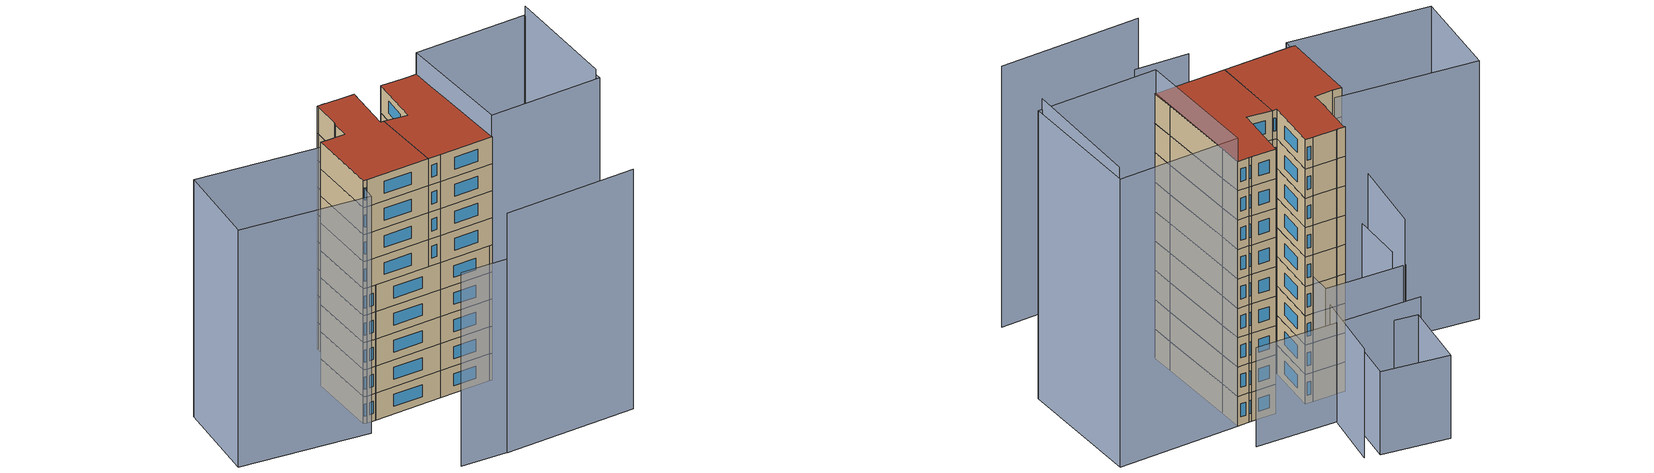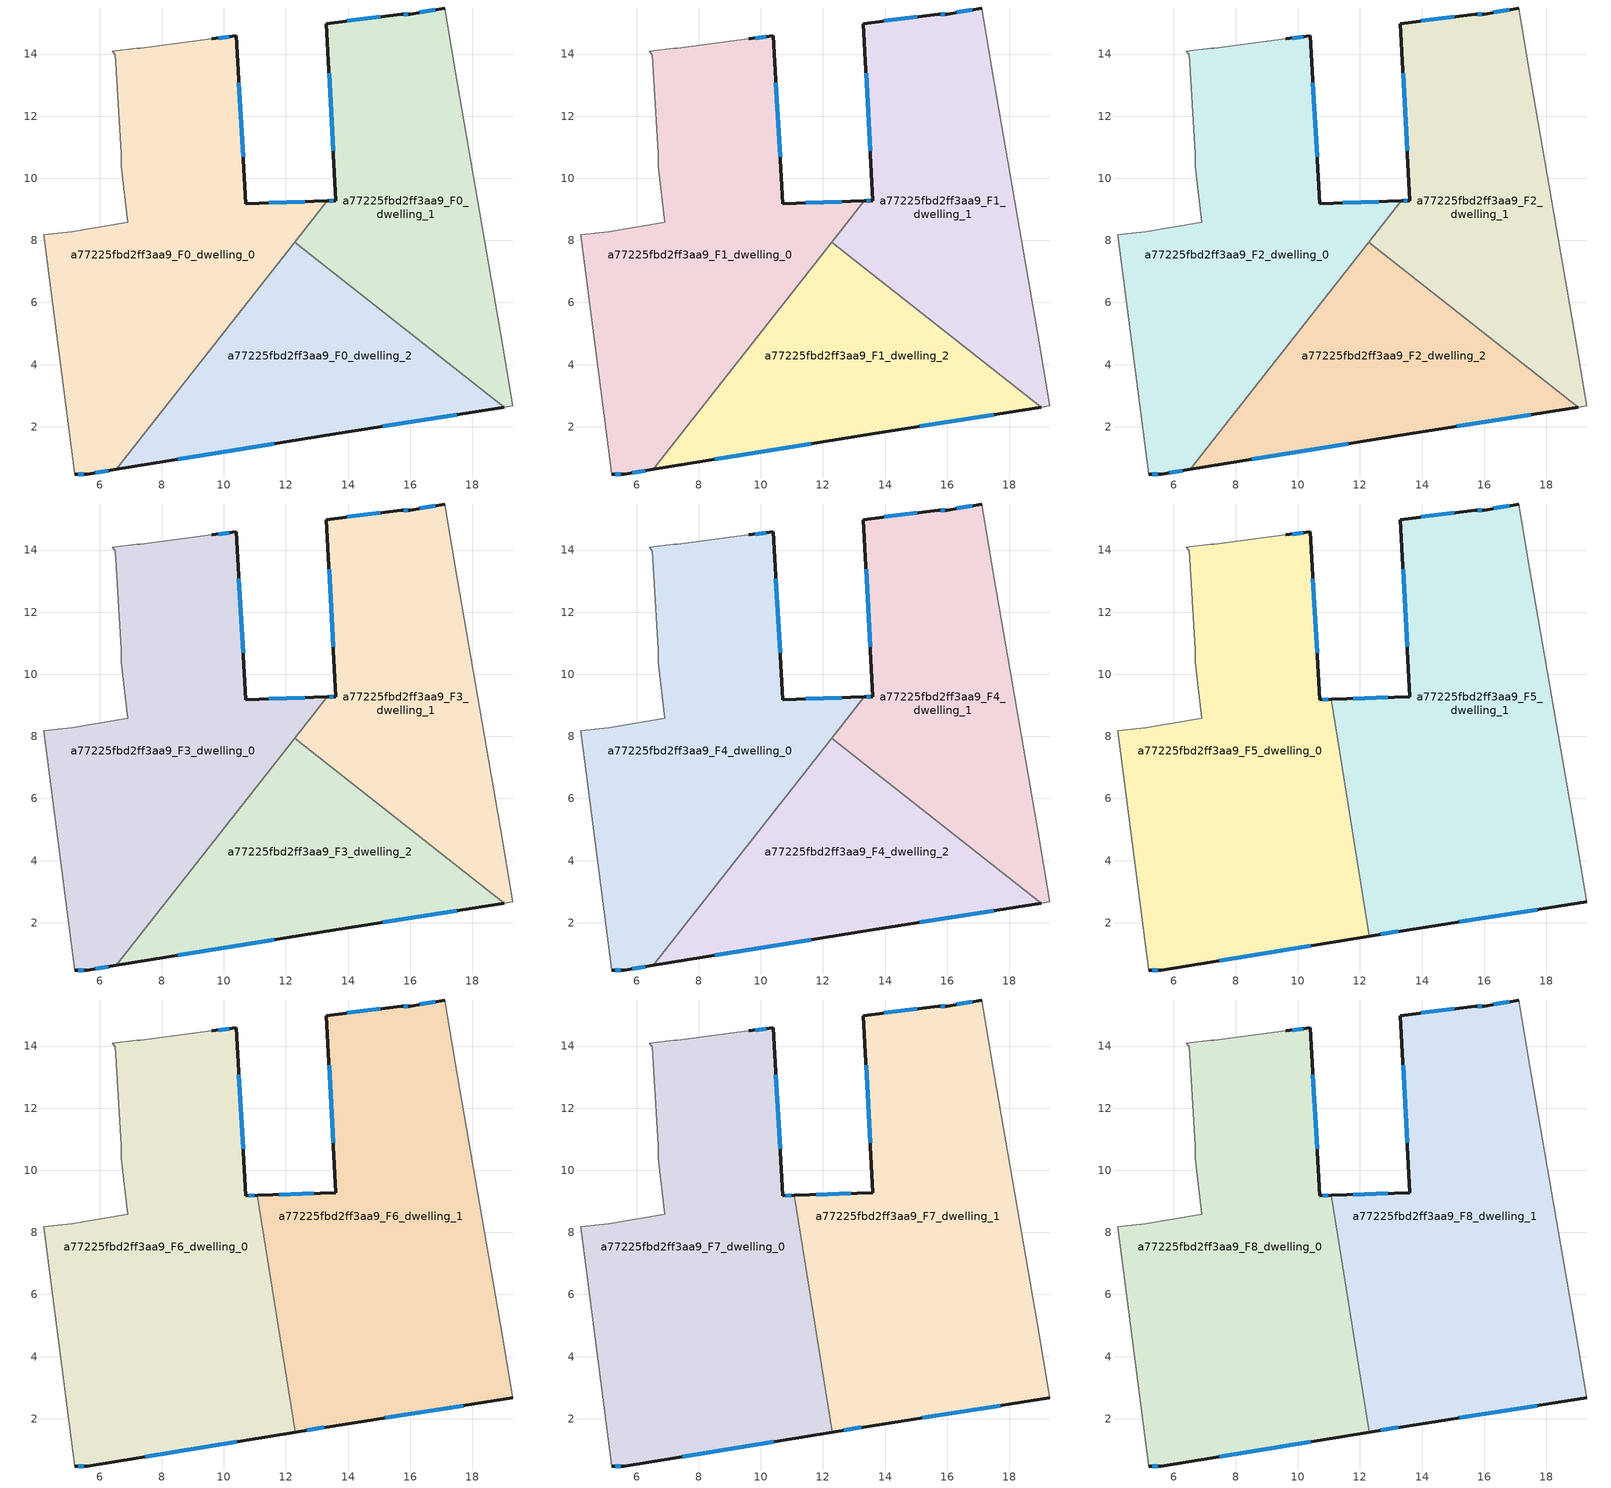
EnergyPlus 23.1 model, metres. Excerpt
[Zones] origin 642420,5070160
a77225fbd2ff3aa9_F0_dwelling_0
 floor ground (EU_floor_Construction): 10.41,14.59 10.7,9.18 13.34,9.27 6.54,0.63 5.6,0.48 5.2,0.48 4.2,8.18 5.1,8.28 6.9,8.58 6.7,10.38 6.7,10.78 6.5,13.99 6.4,14.09 7.2,14.19 7.3,14.18 9.6,14.49 z0
 wall outside (EU_wall_Construction): 13.34,9.27 10.7,9.18 10.41,14.59 9.6,14.49 / 5.2,0.48 5.6,0.48 6.54,0.63 z0:3
 wall adiabatic (EU_wall_Construction): 9.6,14.49 7.3,14.18 7.2,14.19 6.4,14.09 6.5,13.99 6.7,10.78 6.7,10.38 6.9,8.58 5.1,8.28 4.2,8.18 5.2,0.48 z0:3
 wall to a77225fbd2ff3aa9_F0_dwelling_2 (EU_wall_Construction): 6.54,0.63 12.29,7.94 z0:3
 wall to a77225fbd2ff3aa9_F0_dwelling_1 (EU_wall_Construction): 12.29,7.94 13.34,9.27 z0:3
 window (EU_Window_Construction): 10.18,14.56 9.83,14.51 / 10.62,10.7 10.49,13.07 / 12.6,9.25 11.44,9.21 / 5.86,0.52 6.27,0.59 / 5.31,0.48 5.48,0.48 z0.84:2.16
a77225fbd2ff3aa9_F0_dwelling_1
 floor ground (EU_floor_Construction): 17.11,15.48 17.51,13.08 18.91,5.08 19.31,2.67 19.03,2.63 12.29,7.94 13.34,9.27 13.6,9.28 13.31,14.98 15.71,15.28 16.01,15.28 z0
 wall outside (EU_wall_Construction): 17.11,15.48 16.01,15.28 15.71,15.28 13.31,14.98 13.6,9.28 13.34,9.27 z0:3
 wall adiabatic (EU_wall_Construction): 19.03,2.63 19.31,2.67 18.91,5.08 17.51,13.08 17.11,15.48 z0:3
 wall to a77225fbd2ff3aa9_F0_dwelling_2 (EU_wall_Construction): 12.29,7.94 19.03,2.63 z0:3
 window (EU_Window_Construction): 13.53,9.28 13.41,9.27 / 13.39,13.39 13.52,10.88 / 15.04,15.2 13.98,15.07 / 15.92,15.28 15.79,15.28 / 16.8,15.43 16.32,15.34 z0.84:2.16
a77225fbd2ff3aa9_F0_dwelling_2
 floor ground (EU_floor_Construction): 19.03,2.63 13.6,1.78 6.54,0.63 12.29,7.94 z0
 wall outside (EU_wall_Construction): 6.54,0.63 13.6,1.78 19.03,2.63 z0:3
 window (EU_Window_Construction): 15.12,2.02 17.51,2.39 / 8.52,0.95 11.62,1.45 z0.84:2.16
a77225fbd2ff3aa9_F1_dwelling_0
 floor to a77225fbd2ff3aa9_F0_dwelling_0 (EU_floor_Construction): 10.4,14.59 10.7,9.18 13.34,9.27 6.54,0.63 5.6,0.48 5.2,0.48 4.2,8.18 5.1,8.28 6.9,8.58 6.7,10.38 6.7,10.78 6.5,13.99 6.4,14.09 7.2,14.19 7.3,14.18 9.6,14.49 z3
 wall outside (EU_wall_Construction): 13.34,9.27 10.7,9.18 10.41,14.59 9.6,14.49 / 5.2,0.48 5.6,0.48 6.54,0.63 z3:6
 wall adiabatic (EU_wall_Construction): 9.6,14.49 7.3,14.18 7.2,14.19 6.4,14.09 6.5,13.99 6.7,10.78 6.7,10.38 6.9,8.58 5.1,8.28 4.2,8.18 5.2,0.48 z3:6
 wall to a77225fbd2ff3aa9_F1_dwelling_2 (EU_wall_Construction): 6.54,0.63 12.29,7.94 z3:6
 wall to a77225fbd2ff3aa9_F1_dwelling_1 (EU_wall_Construction): 12.29,7.94 13.34,9.27 z3:6
 window (EU_Window_Construction): 10.18,14.56 9.83,14.51 / 10.62,10.7 10.49,13.07 / 12.6,9.25 11.44,9.21 / 5.86,0.52 6.27,0.59 / 5.31,0.48 5.48,0.48 z3.84:5.16
a77225fbd2ff3aa9_F1_dwelling_1
 floor to a77225fbd2ff3aa9_F0_dwelling_1 (EU_floor_Construction): 17.11,15.48 17.51,13.08 18.91,5.08 19.31,2.67 19.03,2.63 12.29,7.94 13.34,9.27 13.6,9.28 13.31,14.98 15.71,15.28 16.01,15.28 z3
 wall outside (EU_wall_Construction): 17.11,15.48 16.01,15.28 15.71,15.28 13.31,14.98 13.6,9.28 13.34,9.27 z3:6
 wall adiabatic (EU_wall_Construction): 19.03,2.63 19.31,2.67 18.91,5.08 17.51,13.08 17.11,15.48 z3:6
 wall to a77225fbd2ff3aa9_F1_dwelling_2 (EU_wall_Construction): 12.29,7.94 19.03,2.63 z3:6
 window (EU_Window_Construction): 13.53,9.28 13.41,9.27 / 13.39,13.39 13.52,10.88 / 15.04,15.2 13.98,15.07 / 15.92,15.28 15.79,15.28 / 16.8,15.43 16.32,15.34 z3.84:5.16
a77225fbd2ff3aa9_F1_dwelling_2
 floor to a77225fbd2ff3aa9_F0_dwelling_2 (EU_floor_Construction): 19.03,2.63 13.6,1.78 6.54,0.63 12.29,7.94 z3
 wall outside (EU_wall_Construction): 6.54,0.63 13.6,1.78 19.03,2.63 z3:6
 window (EU_Window_Construction): 15.12,2.02 17.51,2.39 / 8.52,0.95 11.62,1.45 z3.84:5.16
a77225fbd2ff3aa9_F2_dwelling_0
 floor to a77225fbd2ff3aa9_F1_dwelling_0 (EU_floor_Construction): 10.4,14.59 10.7,9.18 13.34,9.27 6.54,0.63 5.6,0.48 5.2,0.48 4.2,8.18 5.1,8.28 6.9,8.58 6.7,10.38 6.7,10.78 6.5,13.99 6.4,14.09 7.2,14.19 7.3,14.18 9.6,14.49 z6
 wall outside (EU_wall_Construction): 13.34,9.27 10.7,9.18 10.41,14.59 9.6,14.49 / 5.2,0.48 5.6,0.48 6.54,0.63 z6:9
 wall adiabatic (EU_wall_Construction): 9.6,14.49 7.3,14.18 7.2,14.19 6.4,14.09 6.5,13.99 6.7,10.78 6.7,10.38 6.9,8.58 5.1,8.28 4.2,8.18 5.2,0.48 z6:9
 wall to a77225fbd2ff3aa9_F2_dwelling_2 (EU_wall_Construction): 6.54,0.63 12.29,7.94 z6:9
 wall to a77225fbd2ff3aa9_F2_dwelling_1 (EU_wall_Construction): 12.29,7.94 13.34,9.27 z6:9
 window (EU_Window_Construction): 10.18,14.56 9.83,14.51 / 10.62,10.7 10.49,13.07 / 12.6,9.25 11.44,9.21 / 5.86,0.52 6.27,0.59 / 5.31,0.48 5.48,0.48 z6.84:8.16
a77225fbd2ff3aa9_F2_dwelling_1
 floor to a77225fbd2ff3aa9_F1_dwelling_1 (EU_floor_Construction): 17.11,15.48 17.51,13.08 18.91,5.08 19.31,2.67 19.03,2.63 12.29,7.94 13.34,9.27 13.6,9.28 13.31,14.98 15.71,15.28 16.01,15.28 z6
 wall outside (EU_wall_Construction): 17.11,15.48 16.01,15.28 15.71,15.28 13.31,14.98 13.6,9.28 13.34,9.27 z6:9
 wall adiabatic (EU_wall_Construction): 19.03,2.63 19.31,2.67 18.91,5.08 17.51,13.08 17.11,15.48 z6:9
 wall to a77225fbd2ff3aa9_F2_dwelling_2 (EU_wall_Construction): 12.29,7.94 19.03,2.63 z6:9
 window (EU_Window_Construction): 13.53,9.28 13.41,9.27 / 13.39,13.39 13.52,10.88 / 15.04,15.2 13.98,15.07 / 15.92,15.28 15.79,15.28 / 16.8,15.43 16.32,15.34 z6.84:8.16
a77225fbd2ff3aa9_F2_dwelling_2
 floor to a77225fbd2ff3aa9_F1_dwelling_2 (EU_floor_Construction): 19.03,2.63 13.6,1.78 6.54,0.63 12.29,7.94 z6
 wall outside (EU_wall_Construction): 6.54,0.63 13.6,1.78 19.03,2.63 z6:9
 window (EU_Window_Construction): 15.12,2.02 17.51,2.39 / 8.52,0.95 11.62,1.45 z6.84:8.16
a77225fbd2ff3aa9_F3_dwelling_0
 floor to a77225fbd2ff3aa9_F2_dwelling_0 (EU_floor_Construction): 10.4,14.59 10.7,9.18 13.34,9.27 6.54,0.63 5.6,0.48 5.2,0.48 4.2,8.18 5.1,8.28 6.9,8.58 6.7,10.38 6.7,10.78 6.5,13.99 6.4,14.09 7.2,14.19 7.3,14.18 9.6,14.49 z9
 wall outside (EU_wall_Construction): 13.34,9.27 10.7,9.18 10.41,14.59 9.6,14.49 / 5.2,0.48 5.6,0.48 6.54,0.63 z9:12
 wall adiabatic (EU_wall_Construction): 9.6,14.49 7.3,14.18 7.2,14.19 6.4,14.09 6.5,13.99 6.7,10.78 6.7,10.38 6.9,8.58 5.1,8.28 4.2,8.18 5.2,0.48 z9:12
 wall to a77225fbd2ff3aa9_F3_dwelling_2 (EU_wall_Construction): 6.54,0.63 12.29,7.94 z9:12
 wall to a77225fbd2ff3aa9_F3_dwelling_1 (EU_wall_Construction): 12.29,7.94 13.34,9.27 z9:12
 window (EU_Window_Construction): 10.18,14.56 9.83,14.51 / 10.62,10.7 10.49,13.07 / 12.6,9.25 11.44,9.21 / 5.86,0.52 6.27,0.59 / 5.31,0.48 5.48,0.48 z9.84:11.16
a77225fbd2ff3aa9_F3_dwelling_1
 floor to a77225fbd2ff3aa9_F2_dwelling_1 (EU_floor_Construction): 17.11,15.48 17.51,13.08 18.91,5.08 19.31,2.67 19.03,2.63 12.29,7.94 13.34,9.27 13.6,9.28 13.31,14.98 15.71,15.28 16.01,15.28 z9
 wall outside (EU_wall_Construction): 17.11,15.48 16.01,15.28 15.71,15.28 13.31,14.98 13.6,9.28 13.34,9.27 z9:12
 wall adiabatic (EU_wall_Construction): 19.03,2.63 19.31,2.67 18.91,5.08 17.51,13.08 17.11,15.48 z9:12
 wall to a77225fbd2ff3aa9_F3_dwelling_2 (EU_wall_Construction): 12.29,7.94 19.03,2.63 z9:12
 window (EU_Window_Construction): 13.53,9.28 13.41,9.27 / 13.39,13.39 13.52,10.88 / 15.04,15.2 13.98,15.07 / 15.92,15.28 15.79,15.28 / 16.8,15.43 16.32,15.34 z9.84:11.16
a77225fbd2ff3aa9_F3_dwelling_2
 floor to a77225fbd2ff3aa9_F2_dwelling_2 (EU_floor_Construction): 19.03,2.63 13.6,1.78 6.54,0.63 12.29,7.94 z9
 wall outside (EU_wall_Construction): 6.54,0.63 13.6,1.78 19.03,2.63 z9:12
 window (EU_Window_Construction): 15.12,2.02 17.51,2.39 / 8.52,0.95 11.62,1.45 z9.84:11.16
a77225fbd2ff3aa9_F4_dwelling_0
 floor to a77225fbd2ff3aa9_F3_dwelling_0 (EU_floor_Construction): 10.4,14.59 10.7,9.18 13.34,9.27 6.54,0.63 5.6,0.48 5.2,0.48 4.2,8.18 5.1,8.28 6.9,8.58 6.7,10.38 6.7,10.78 6.5,13.99 6.4,14.09 7.2,14.19 7.3,14.18 9.6,14.49 z12
 wall outside (EU_wall_Construction): 13.34,9.27 10.7,9.18 10.41,14.59 9.6,14.49 / 5.2,0.48 5.6,0.48 6.54,0.63 z12:15
 wall adiabatic (EU_wall_Construction): 9.6,14.49 7.3,14.18 7.2,14.19 6.4,14.09 6.5,13.99 6.7,10.78 6.7,10.38 6.9,8.58 5.1,8.28 4.2,8.18 5.2,0.48 z12:15
 wall to a77225fbd2ff3aa9_F4_dwelling_2 (EU_wall_Construction): 6.54,0.63 12.29,7.94 z12:15
 wall to a77225fbd2ff3aa9_F4_dwelling_1 (EU_wall_Construction): 12.29,7.94 13.34,9.27 z12:15
 window (EU_Window_Construction): 10.18,14.56 9.83,14.51 / 10.62,10.7 10.49,13.07 / 12.6,9.25 11.44,9.21 / 5.86,0.52 6.27,0.59 / 5.31,0.48 5.48,0.48 z12.84:14.16
a77225fbd2ff3aa9_F4_dwelling_1
 floor to a77225fbd2ff3aa9_F3_dwelling_1 (EU_floor_Construction): 17.11,15.48 17.51,13.08 18.91,5.08 19.31,2.67 19.03,2.63 12.29,7.94 13.34,9.27 13.6,9.28 13.31,14.98 15.71,15.28 16.01,15.28 z12
 wall outside (EU_wall_Construction): 17.11,15.48 16.01,15.28 15.71,15.28 13.31,14.98 13.6,9.28 13.34,9.27 z12:15
 wall adiabatic (EU_wall_Construction): 19.03,2.63 19.31,2.67 18.91,5.08 17.51,13.08 17.11,15.48 z12:15
 wall to a77225fbd2ff3aa9_F4_dwelling_2 (EU_wall_Construction): 12.29,7.94 19.03,2.63 z12:15
 window (EU_Window_Construction): 13.53,9.28 13.41,9.27 / 13.39,13.39 13.52,10.88 / 15.04,15.2 13.98,15.07 / 15.92,15.28 15.79,15.28 / 16.8,15.43 16.32,15.34 z12.84:14.16
a77225fbd2ff3aa9_F4_dwelling_2
 floor to a77225fbd2ff3aa9_F3_dwelling_2 (EU_floor_Construction): 19.03,2.63 13.6,1.78 6.54,0.63 12.29,7.94 z12
 wall outside (EU_wall_Construction): 6.54,0.63 13.6,1.78 19.03,2.63 z12:15
 window (EU_Window_Construction): 15.12,2.02 17.51,2.39 / 8.52,0.95 11.62,1.45 z12.84:14.16
a77225fbd2ff3aa9_F5_dwelling_0
 floor to a77225fbd2ff3aa9_F4_dwelling_0 (EU_floor_Construction): 10.4,14.59 10.7,9.18 11.08,9.19 11.45,6.87 6.54,0.63 5.6,0.48 5.2,0.48 4.2,8.18 5.1,8.28 6.9,8.58 6.7,10.38 6.7,10.78 6.5,13.99 6.4,14.09 7.2,14.19 7.3,14.18 9.6,14.49 z15
 floor to a77225fbd2ff3aa9_F4_dwelling_2 (EU_floor_Construction): 11.45,6.87 12.3,1.57 6.54,0.63 z15
 wall outside (EU_wall_Construction): 11.08,9.19 10.7,9.18 10.41,14.59 9.6,14.49 / 5.2,0.48 5.6,0.48 12.3,1.57 z15:18
 wall adiabatic (EU_wall_Construction): 9.6,14.49 7.3,14.18 7.2,14.19 6.4,14.09 6.5,13.99 6.7,10.78 6.7,10.38 6.9,8.58 5.1,8.28 4.2,8.18 5.2,0.48 z15:18
 wall to a77225fbd2ff3aa9_F5_dwelling_1 (EU_wall_Construction): 12.3,1.57 11.08,9.19 z15:18
 window (EU_Window_Construction): 10.18,14.56 9.83,14.51 / 10.62,10.7 10.49,13.07 / 10.97,9.19 10.81,9.18 / 7.48,0.78 10.42,1.26 / 5.31,0.48 5.48,0.48 z15.84:17.16
a77225fbd2ff3aa9_F5_dwelling_1
 floor to a77225fbd2ff3aa9_F4_dwelling_0 (EU_floor_Construction): 13.34,9.27 11.45,6.87 11.08,9.19 z15
 floor to a77225fbd2ff3aa9_F4_dwelling_1 (EU_floor_Construction): 17.11,15.48 17.51,13.08 18.91,5.08 19.31,2.67 19.03,2.63 12.29,7.94 13.34,9.27 13.6,9.28 13.31,14.98 15.71,15.28 16.01,15.28 z15
 floor to a77225fbd2ff3aa9_F4_dwelling_2 (EU_floor_Construction): 19.03,2.63 13.6,1.78 12.3,1.57 11.45,6.87 12.29,7.94 z15
 wall outside (EU_wall_Construction): 17.11,15.48 16.01,15.28 15.71,15.28 13.31,14.98 13.6,9.28 11.08,9.19 / 12.3,1.57 13.6,1.78 19.31,2.67 z15:18
 wall adiabatic (EU_wall_Construction): 19.31,2.67 18.91,5.08 17.51,13.08 17.11,15.48 z15:18
 window (EU_Window_Construction): 16.8,15.43 16.32,15.34 / 15.2,2.03 17.71,2.42 / 12.67,1.62 13.24,1.72 / 12.9,9.26 11.79,9.22 / 13.39,13.39 13.52,10.88 / 15.04,15.2 13.98,15.07 / 15.92,15.28 15.79,15.28 z15.84:17.16
a77225fbd2ff3aa9_F6_dwelling_0
 floor to a77225fbd2ff3aa9_F5_dwelling_0 (EU_floor_Construction): 10.4,14.59 10.7,9.18 11.08,9.19 12.3,1.57 5.6,0.48 5.2,0.48 4.2,8.18 5.1,8.28 6.9,8.58 6.7,10.38 6.7,10.78 6.5,13.99 6.4,14.09 7.2,14.19 7.3,14.18 9.6,14.49 z18
 wall outside (EU_wall_Construction): 11.08,9.19 10.7,9.18 10.41,14.59 9.6,14.49 / 5.2,0.48 5.6,0.48 12.3,1.57 z18:21
 wall adiabatic (EU_wall_Construction): 9.6,14.49 7.3,14.18 7.2,14.19 6.4,14.09 6.5,13.99 6.7,10.78 6.7,10.38 6.9,8.58 5.1,8.28 4.2,8.18 5.2,0.48 z18:21
 wall to a77225fbd2ff3aa9_F6_dwelling_1 (EU_wall_Construction): 12.3,1.57 11.08,9.19 z18:21
 window (EU_Window_Construction): 10.18,14.56 9.83,14.51 / 10.62,10.7 10.49,13.07 / 10.97,9.19 10.81,9.18 / 7.48,0.78 10.42,1.26 / 5.31,0.48 5.48,0.48 z18.84:20.16
a77225fbd2ff3aa9_F6_dwelling_1
 floor to a77225fbd2ff3aa9_F5_dwelling_1 (EU_floor_Construction): 17.11,15.48 17.51,13.08 18.91,5.08 19.31,2.67 13.6,1.78 12.3,1.57 11.08,9.19 13.6,9.28 13.31,14.98 15.71,15.28 16.01,15.28 z18
 wall outside (EU_wall_Construction): 17.11,15.48 16.01,15.28 15.71,15.28 13.31,14.98 13.6,9.28 11.08,9.19 / 12.3,1.57 13.6,1.78 19.31,2.67 z18:21
 wall adiabatic (EU_wall_Construction): 19.31,2.67 18.91,5.08 17.51,13.08 17.11,15.48 z18:21
 window (EU_Window_Construction): 16.8,15.43 16.32,15.34 / 15.2,2.03 17.71,2.42 / 12.67,1.62 13.24,1.72 / 12.9,9.26 11.79,9.22 / 13.39,13.39 13.52,10.88 / 15.04,15.2 13.98,15.07 / 15.92,15.28 15.79,15.28 z18.84:20.16
a77225fbd2ff3aa9_F7_dwelling_0
 floor to a77225fbd2ff3aa9_F6_dwelling_0 (EU_floor_Construction): 10.4,14.59 10.7,9.18 11.08,9.19 12.3,1.57 5.6,0.48 5.2,0.48 4.2,8.18 5.1,8.28 6.9,8.58 6.7,10.38 6.7,10.78 6.5,13.99 6.4,14.09 7.2,14.19 7.3,14.18 9.6,14.49 z21
 wall outside (EU_wall_Construction): 11.08,9.19 10.7,9.18 10.41,14.59 9.6,14.49 / 5.2,0.48 5.6,0.48 12.3,1.57 z21:24
 wall adiabatic (EU_wall_Construction): 9.6,14.49 7.3,14.18 7.2,14.19 6.4,14.09 6.5,13.99 6.7,10.78 6.7,10.38 6.9,8.58 5.1,8.28 4.2,8.18 5.2,0.48 z21:24
 wall to a77225fbd2ff3aa9_F7_dwelling_1 (EU_wall_Construction): 12.3,1.57 11.08,9.19 z21:24
 window (EU_Window_Construction): 10.18,14.56 9.83,14.51 / 10.62,10.7 10.49,13.07 / 10.97,9.19 10.81,9.18 / 7.48,0.78 10.42,1.26 / 5.31,0.48 5.48,0.48 z21.84:23.16
a77225fbd2ff3aa9_F7_dwelling_1
 floor to a77225fbd2ff3aa9_F6_dwelling_1 (EU_floor_Construction): 17.11,15.48 17.51,13.08 18.91,5.08 19.31,2.67 13.6,1.78 12.3,1.57 11.08,9.19 13.6,9.28 13.31,14.98 15.71,15.28 16.01,15.28 z21
 wall outside (EU_wall_Construction): 17.11,15.48 16.01,15.28 15.71,15.28 13.31,14.98 13.6,9.28 11.08,9.19 / 12.3,1.57 13.6,1.78 19.31,2.67 z21:24
 wall adiabatic (EU_wall_Construction): 19.31,2.67 18.91,5.08 17.51,13.08 17.11,15.48 z21:24
 window (EU_Window_Construction): 16.8,15.43 16.32,15.34 / 15.2,2.03 17.71,2.42 / 12.67,1.62 13.24,1.72 / 12.9,9.26 11.79,9.22 / 13.39,13.39 13.52,10.88 / 15.04,15.2 13.98,15.07 / 15.92,15.28 15.79,15.28 z21.84:23.16
a77225fbd2ff3aa9_F8_dwelling_0
 floor to a77225fbd2ff3aa9_F7_dwelling_0 (EU_floor_Construction): 10.4,14.59 10.7,9.18 11.08,9.19 12.3,1.57 5.6,0.48 5.2,0.48 4.2,8.18 5.1,8.28 6.9,8.58 6.7,10.38 6.7,10.78 6.5,13.99 6.4,14.09 7.2,14.19 7.3,14.18 9.6,14.49 z24
 wall outside (EU_wall_Construction): 11.08,9.19 10.7,9.18 10.41,14.59 9.6,14.49 / 5.2,0.48 5.6,0.48 12.3,1.57 z24:27
 wall adiabatic (EU_wall_Construction): 9.6,14.49 7.3,14.18 7.2,14.19 6.4,14.09 6.5,13.99 6.7,10.78 6.7,10.38 6.9,8.58 5.1,8.28 4.2,8.18 5.2,0.48 z24:27
 wall to a77225fbd2ff3aa9_F8_dwelling_1 (EU_wall_Construction): 12.3,1.57 11.08,9.19 z24:27
 window (EU_Window_Construction): 10.18,14.56 9.83,14.51 / 10.62,10.7 10.49,13.07 / 10.97,9.19 10.81,9.18 / 7.48,0.78 10.42,1.26 / 5.31,0.48 5.48,0.48 z24.84:26.16
 roof outside (EU_roof_Construction): 12.3,1.57 11.08,9.19 10.7,9.18 10.41,14.59 9.6,14.49 7.3,14.18 7.2,14.19 6.4,14.09 6.5,13.99 6.7,10.78 6.7,10.38 6.9,8.58 5.1,8.28 4.2,8.18 5.2,0.48 5.6,0.48 z27
a77225fbd2ff3aa9_F8_dwelling_1
 floor to a77225fbd2ff3aa9_F7_dwelling_1 (EU_floor_Construction): 17.11,15.48 17.51,13.08 18.91,5.08 19.31,2.67 13.6,1.78 12.3,1.57 11.08,9.19 13.6,9.28 13.31,14.98 15.71,15.28 16.01,15.28 z24
 wall outside (EU_wall_Construction): 17.11,15.48 16.01,15.28 15.71,15.28 13.31,14.98 13.6,9.28 11.08,9.19 / 12.3,1.57 13.6,1.78 19.31,2.67 z24:27
 wall adiabatic (EU_wall_Construction): 19.31,2.67 18.91,5.08 17.51,13.08 17.11,15.48 z24:27
 window (EU_Window_Construction): 16.8,15.43 16.32,15.34 / 15.2,2.03 17.71,2.42 / 12.67,1.62 13.24,1.72 / 12.9,9.26 11.79,9.22 / 13.39,13.39 13.52,10.88 / 15.04,15.2 13.98,15.07 / 15.92,15.28 15.79,15.28 z24.84:26.16
 roof outside (EU_roof_Construction): 19.31,2.67 18.91,5.08 17.51,13.08 17.11,15.48 16.01,15.28 15.71,15.28 13.31,14.98 13.6,9.28 11.08,9.19 12.3,1.57 13.6,1.78 z27
shading: 10.67,-9.96 16,-9.43 z0:21.5; 15.56,-9.51 29.42,-7.15 z0:26.6; -8.51,-1.72 -8.82,7.99 / -8.82,7.99 4.95,8.42 / 4.95,8.42 5.25,-1.29 / 5.25,-1.29 -8.51,-1.72 z0:26.3; 1.8,16.29 1.8,7.78 z0:17.7; 9.15,24.45 8.99,15.85 z0:11.1; 31.12,4.64 19.24,2.66 / 19.24,2.66 17.11,15.48 / 17.11,15.48 28.99,17.46 / 28.99,17.46 31.12,4.64 z0:29.4; 30.72,4.57 29.02,17.28 z0:30.5; 1.55,15.96 9.4,16.79 / 9.4,16.79 10.24,8.81 / 10.24,8.81 2.39,7.99 / 2.39,7.99 1.55,15.96 z0:12.8; 1.1,24.59 7.7,24.6 / 7.7,24.6 7.7,17.59 / 7.7,17.59 1.1,17.59 / 1.1,17.59 1.1,24.59 z0:8.5; 16.97,19.16 0.72,17.28 z0:10.1
[Building]
EU S2 Campaign: North Axis=0; Terrain=City; Solar Distribution=FullExterior
[Site:Location]
Lyon-Bron: Latitude=45.75; Longitude=5; Time Zone=1; Elevation=198
[SizingPeriod:WeatherFileDays]
AnnualSizingPeriod: Begin Month=1; Begin Day of Month=1; End Month=12; End Day of Month=31; Day of Week for Start Day=Monday; Use Weather File Daylight Saving Period=No; Use Weather File Rain and Snow Indicators=No
[MATERIAL]
EU_InternalMass_Material: Roughness=MediumRough; Thickness=0.1; Conductivity=1; Density=1800; Specific Heat=900; Thermal Absorptance=0.9; Solar Absorptance=0.7; Visible Absorptance=0.7
[MATERIAL:NOMASS] Roughness=MediumRough; Thermal Absorptance=0.9; Solar Absorptance=0.7; Visible Absorptance=0.7
Name | Thermal Resistance
EU_wall_NoMass | 0.776494
EU_roof_NoMass | 0.486893
EU_floor_NoMass | 0.421597
[WINDOWMATERIAL:SIMPLEGLAZINGSYSTEM]
EU_Window_SimpleGlazing: UFactor=4.24961; Solar Heat Gain Coefficient=0.83; Visible Transmittance=0.83
[CONSTRUCTION]
EU_wall_Construction: EU_wall_NoMass
EU_roof_Construction: EU_roof_NoMass
EU_floor_Construction: EU_floor_NoMass
EU_Window_Construction: EU_Window_SimpleGlazing
EU_InternalMass_Construction: EU_InternalMass_Material
[ZONE] Type=1; Multiplier=1; Ceiling Height=autocalculate; Floor Area=autocalculate; Part of Total Floor Area=Yes
Name | Volume
a77225fbd2ff3aa9_F0_dwelling_0 | 190.099
a77225fbd2ff3aa9_F1_dwelling_0; a77225fbd2ff3aa9_F2_dwelling_0; a77225fbd2ff3aa9_F3_dwelling_0; a77225fbd2ff3aa9_F4_dwelling_0 | 190.097
a77225fbd2ff3aa9_F5_dwelling_0 | 229.294
a77225fbd2ff3aa9_F6_dwelling_0; a77225fbd2ff3aa9_F7_dwelling_0; a77225fbd2ff3aa9_F8_dwelling_0 | 229.302
a77225fbd2ff3aa9_F0_dwelling_1 | 148.112
a77225fbd2ff3aa9_F1_dwelling_1; a77225fbd2ff3aa9_F2_dwelling_1; a77225fbd2ff3aa9_F3_dwelling_1; a77225fbd2ff3aa9_F4_dwelling_1 | 148.113
a77225fbd2ff3aa9_F5_dwelling_1 | 228.288
a77225fbd2ff3aa9_F6_dwelling_1; a77225fbd2ff3aa9_F7_dwelling_1; a77225fbd2ff3aa9_F8_dwelling_1 | 228.289
a77225fbd2ff3aa9_F0_dwelling_2 | 119.378
a77225fbd2ff3aa9_F1_dwelling_2; a77225fbd2ff3aa9_F2_dwelling_2; a77225fbd2ff3aa9_F3_dwelling_2; a77225fbd2ff3aa9_F4_dwelling_2 | 119.377
[INTERNALMASS] Construction=EU_InternalMass_Construction
Name | Zone or ZoneList | Surface Area
a77225fbd2ff3aa9_F0_dwelling_0_EU_InternalMass | a77225fbd2ff3aa9_F0_dwelling_0 | 63.366
a77225fbd2ff3aa9_F0_dwelling_1_EU_InternalMass | a77225fbd2ff3aa9_F0_dwelling_1 | 49.3704
a77225fbd2ff3aa9_F0_dwelling_2_EU_InternalMass | a77225fbd2ff3aa9_F0_dwelling_2 | 39.7924
a77225fbd2ff3aa9_F1_dwelling_0_EU_InternalMass | a77225fbd2ff3aa9_F1_dwelling_0 | 63.366
a77225fbd2ff3aa9_F1_dwelling_1_EU_InternalMass | a77225fbd2ff3aa9_F1_dwelling_1 | 49.3704
a77225fbd2ff3aa9_F1_dwelling_2_EU_InternalMass | a77225fbd2ff3aa9_F1_dwelling_2 | 39.7924
a77225fbd2ff3aa9_F2_dwelling_0_EU_InternalMass | a77225fbd2ff3aa9_F2_dwelling_0 | 63.366
a77225fbd2ff3aa9_F2_dwelling_1_EU_InternalMass | a77225fbd2ff3aa9_F2_dwelling_1 | 49.3704
a77225fbd2ff3aa9_F2_dwelling_2_EU_InternalMass | a77225fbd2ff3aa9_F2_dwelling_2 | 39.7924
a77225fbd2ff3aa9_F3_dwelling_0_EU_InternalMass | a77225fbd2ff3aa9_F3_dwelling_0 | 63.366
a77225fbd2ff3aa9_F3_dwelling_1_EU_InternalMass | a77225fbd2ff3aa9_F3_dwelling_1 | 49.3704
a77225fbd2ff3aa9_F3_dwelling_2_EU_InternalMass | a77225fbd2ff3aa9_F3_dwelling_2 | 39.7924
a77225fbd2ff3aa9_F4_dwelling_0_EU_InternalMass | a77225fbd2ff3aa9_F4_dwelling_0 | 63.366
a77225fbd2ff3aa9_F4_dwelling_1_EU_InternalMass | a77225fbd2ff3aa9_F4_dwelling_1 | 49.3704
a77225fbd2ff3aa9_F4_dwelling_2_EU_InternalMass | a77225fbd2ff3aa9_F4_dwelling_2 | 39.7924
a77225fbd2ff3aa9_F5_dwelling_0_EU_InternalMass | a77225fbd2ff3aa9_F5_dwelling_0 | 76.4345
a77225fbd2ff3aa9_F5_dwelling_1_EU_InternalMass | a77225fbd2ff3aa9_F5_dwelling_1 | 76.0967
a77225fbd2ff3aa9_F6_dwelling_0_EU_InternalMass | a77225fbd2ff3aa9_F6_dwelling_0 | 76.4345
a77225fbd2ff3aa9_F6_dwelling_1_EU_InternalMass | a77225fbd2ff3aa9_F6_dwelling_1 | 76.0967
a77225fbd2ff3aa9_F7_dwelling_0_EU_InternalMass | a77225fbd2ff3aa9_F7_dwelling_0 | 76.4345
a77225fbd2ff3aa9_F7_dwelling_1_EU_InternalMass | a77225fbd2ff3aa9_F7_dwelling_1 | 76.0967
a77225fbd2ff3aa9_F8_dwelling_0_EU_InternalMass | a77225fbd2ff3aa9_F8_dwelling_0 | 76.4345
a77225fbd2ff3aa9_F8_dwelling_1_EU_InternalMass | a77225fbd2ff3aa9_F8_dwelling_1 | 76.0967
[OTHEREQUIPMENT] Fuel Type=Electricity; Design Level Calculation Method=Watts/Area; Power per Zone Floor Area=1; Fraction Latent=0; Fraction Radiant=0; Fraction Lost=0; Carbon Dioxide Generation Rate=0; EndUse Subcategory=EU_Step8_InternalGains
Name | Zone or ZoneList or Space or SpaceList | Schedule
EU_Step8_InternalGain_a77225fbd2ff3aa9_F0_dwelling_0_f000 | a77225fbd2ff3aa9_F0_dwelling_0 | EU_Step8_GainSchedule_a77225fbd2ff3aa9_F0_dwelling_0_f000
EU_Step8_InternalGain_a77225fbd2ff3aa9_F0_dwelling_1_f000 | a77225fbd2ff3aa9_F0_dwelling_1 | EU_Step8_GainSchedule_a77225fbd2ff3aa9_F0_dwelling_1_f000
EU_Step8_InternalGain_a77225fbd2ff3aa9_F0_dwelling_2_f000 | a77225fbd2ff3aa9_F0_dwelling_2 | EU_Step8_GainSchedule_a77225fbd2ff3aa9_F0_dwelling_2_f000
EU_Step8_InternalGain_a77225fbd2ff3aa9_F1_dwelling_0_f000 | a77225fbd2ff3aa9_F1_dwelling_0 | EU_Step8_GainSchedule_a77225fbd2ff3aa9_F1_dwelling_0_f000
EU_Step8_InternalGain_a77225fbd2ff3aa9_F1_dwelling_1_f000 | a77225fbd2ff3aa9_F1_dwelling_1 | EU_Step8_GainSchedule_a77225fbd2ff3aa9_F1_dwelling_1_f000
EU_Step8_InternalGain_a77225fbd2ff3aa9_F1_dwelling_2_f000 | a77225fbd2ff3aa9_F1_dwelling_2 | EU_Step8_GainSchedule_a77225fbd2ff3aa9_F1_dwelling_2_f000
EU_Step8_InternalGain_a77225fbd2ff3aa9_F2_dwelling_0_f000 | a77225fbd2ff3aa9_F2_dwelling_0 | EU_Step8_GainSchedule_a77225fbd2ff3aa9_F2_dwelling_0_f000
EU_Step8_InternalGain_a77225fbd2ff3aa9_F2_dwelling_1_f000 | a77225fbd2ff3aa9_F2_dwelling_1 | EU_Step8_GainSchedule_a77225fbd2ff3aa9_F2_dwelling_1_f000
EU_Step8_InternalGain_a77225fbd2ff3aa9_F2_dwelling_2_f000 | a77225fbd2ff3aa9_F2_dwelling_2 | EU_Step8_GainSchedule_a77225fbd2ff3aa9_F2_dwelling_2_f000
EU_Step8_InternalGain_a77225fbd2ff3aa9_F3_dwelling_0_f000 | a77225fbd2ff3aa9_F3_dwelling_0 | EU_Step8_GainSchedule_a77225fbd2ff3aa9_F3_dwelling_0_f000
EU_Step8_InternalGain_a77225fbd2ff3aa9_F3_dwelling_1_f000 | a77225fbd2ff3aa9_F3_dwelling_1 | EU_Step8_GainSchedule_a77225fbd2ff3aa9_F3_dwelling_1_f000
EU_Step8_InternalGain_a77225fbd2ff3aa9_F3_dwelling_2_f000 | a77225fbd2ff3aa9_F3_dwelling_2 | EU_Step8_GainSchedule_a77225fbd2ff3aa9_F3_dwelling_2_f000
EU_Step8_InternalGain_a77225fbd2ff3aa9_F4_dwelling_0_f000 | a77225fbd2ff3aa9_F4_dwelling_0 | EU_Step8_GainSchedule_a77225fbd2ff3aa9_F4_dwelling_0_f000
EU_Step8_InternalGain_a77225fbd2ff3aa9_F4_dwelling_1_f000 | a77225fbd2ff3aa9_F4_dwelling_1 | EU_Step8_GainSchedule_a77225fbd2ff3aa9_F4_dwelling_1_f000
EU_Step8_InternalGain_a77225fbd2ff3aa9_F4_dwelling_2_f000 | a77225fbd2ff3aa9_F4_dwelling_2 | EU_Step8_GainSchedule_a77225fbd2ff3aa9_F4_dwelling_2_f000
EU_Step8_InternalGain_a77225fbd2ff3aa9_F5_dwelling_0_f000 | a77225fbd2ff3aa9_F5_dwelling_0 | EU_Step8_GainSchedule_a77225fbd2ff3aa9_F5_dwelling_0_f000
EU_Step8_InternalGain_a77225fbd2ff3aa9_F5_dwelling_1_f000 | a77225fbd2ff3aa9_F5_dwelling_1 | EU_Step8_GainSchedule_a77225fbd2ff3aa9_F5_dwelling_1_f000
EU_Step8_InternalGain_a77225fbd2ff3aa9_F6_dwelling_0_f000 | a77225fbd2ff3aa9_F6_dwelling_0 | EU_Step8_GainSchedule_a77225fbd2ff3aa9_F6_dwelling_0_f000
EU_Step8_InternalGain_a77225fbd2ff3aa9_F6_dwelling_1_f000 | a77225fbd2ff3aa9_F6_dwelling_1 | EU_Step8_GainSchedule_a77225fbd2ff3aa9_F6_dwelling_1_f000
EU_Step8_InternalGain_a77225fbd2ff3aa9_F7_dwelling_0_f000 | a77225fbd2ff3aa9_F7_dwelling_0 | EU_Step8_GainSchedule_a77225fbd2ff3aa9_F7_dwelling_0_f000
EU_Step8_InternalGain_a77225fbd2ff3aa9_F7_dwelling_1_f000 | a77225fbd2ff3aa9_F7_dwelling_1 | EU_Step8_GainSchedule_a77225fbd2ff3aa9_F7_dwelling_1_f000
EU_Step8_InternalGain_a77225fbd2ff3aa9_F8_dwelling_0_f000 | a77225fbd2ff3aa9_F8_dwelling_0 | EU_Step8_GainSchedule_a77225fbd2ff3aa9_F8_dwelling_0_f000
EU_Step8_InternalGain_a77225fbd2ff3aa9_F8_dwelling_1_f000 | a77225fbd2ff3aa9_F8_dwelling_1 | EU_Step8_GainSchedule_a77225fbd2ff3aa9_F8_dwelling_1_f000
[ZONEVENTILATION:DESIGNFLOWRATE] Schedule=EU_AlwaysOn; Design Flow Rate Calculation Method=AirChanges/Hour; Air Changes per Hour=0.693814; Ventilation Type=Natural; Fan Pressure Rise=0; Fan Total Efficiency=1; Constant Term Coefficient=1; Temperature Term Coefficient=0; Velocity Term Coefficient=0; Velocity Squared Term Coefficient=0; Minimum Indoor Temperature=-100; Maximum Indoor Temperature=100; Delta Temperature=-100; Minimum Outdoor Temperature=-100; Maximum Outdoor Temperature=100; Maximum Wind Speed=40
Name | Zone or ZoneList or Space or SpaceList
EU_ConstantAir_a77225fbd2ff3aa9_F0_dwelling_0 | a77225fbd2ff3aa9_F0_dwelling_0
EU_ConstantAir_a77225fbd2ff3aa9_F0_dwelling_1 | a77225fbd2ff3aa9_F0_dwelling_1
EU_ConstantAir_a77225fbd2ff3aa9_F0_dwelling_2 | a77225fbd2ff3aa9_F0_dwelling_2
EU_ConstantAir_a77225fbd2ff3aa9_F1_dwelling_0 | a77225fbd2ff3aa9_F1_dwelling_0
EU_ConstantAir_a77225fbd2ff3aa9_F1_dwelling_1 | a77225fbd2ff3aa9_F1_dwelling_1
EU_ConstantAir_a77225fbd2ff3aa9_F1_dwelling_2 | a77225fbd2ff3aa9_F1_dwelling_2
EU_ConstantAir_a77225fbd2ff3aa9_F2_dwelling_0 | a77225fbd2ff3aa9_F2_dwelling_0
EU_ConstantAir_a77225fbd2ff3aa9_F2_dwelling_1 | a77225fbd2ff3aa9_F2_dwelling_1
EU_ConstantAir_a77225fbd2ff3aa9_F2_dwelling_2 | a77225fbd2ff3aa9_F2_dwelling_2
EU_ConstantAir_a77225fbd2ff3aa9_F3_dwelling_0 | a77225fbd2ff3aa9_F3_dwelling_0
EU_ConstantAir_a77225fbd2ff3aa9_F3_dwelling_1 | a77225fbd2ff3aa9_F3_dwelling_1
EU_ConstantAir_a77225fbd2ff3aa9_F3_dwelling_2 | a77225fbd2ff3aa9_F3_dwelling_2
EU_ConstantAir_a77225fbd2ff3aa9_F4_dwelling_0 | a77225fbd2ff3aa9_F4_dwelling_0
EU_ConstantAir_a77225fbd2ff3aa9_F4_dwelling_1 | a77225fbd2ff3aa9_F4_dwelling_1
EU_ConstantAir_a77225fbd2ff3aa9_F4_dwelling_2 | a77225fbd2ff3aa9_F4_dwelling_2
EU_ConstantAir_a77225fbd2ff3aa9_F5_dwelling_0 | a77225fbd2ff3aa9_F5_dwelling_0
EU_ConstantAir_a77225fbd2ff3aa9_F5_dwelling_1 | a77225fbd2ff3aa9_F5_dwelling_1
EU_ConstantAir_a77225fbd2ff3aa9_F6_dwelling_0 | a77225fbd2ff3aa9_F6_dwelling_0
EU_ConstantAir_a77225fbd2ff3aa9_F6_dwelling_1 | a77225fbd2ff3aa9_F6_dwelling_1
EU_ConstantAir_a77225fbd2ff3aa9_F7_dwelling_0 | a77225fbd2ff3aa9_F7_dwelling_0
EU_ConstantAir_a77225fbd2ff3aa9_F7_dwelling_1 | a77225fbd2ff3aa9_F7_dwelling_1
EU_ConstantAir_a77225fbd2ff3aa9_F8_dwelling_0 | a77225fbd2ff3aa9_F8_dwelling_0
EU_ConstantAir_a77225fbd2ff3aa9_F8_dwelling_1 | a77225fbd2ff3aa9_F8_dwelling_1
[HVACTEMPLATE:THERMOSTAT] Constant Heating Setpoint=20; Constant Cooling Setpoint=50
EU_HeatOnly_a77225fbd2ff3aa9_F0_dwelling_0; EU_HeatOnly_a77225fbd2ff3aa9_F0_dwelling_1; EU_HeatOnly_a77225fbd2ff3aa9_F0_dwelling_2; EU_HeatOnly_a77225fbd2ff3aa9_F1_dwelling_0; EU_HeatOnly_a77225fbd2ff3aa9_F1_dwelling_1; EU_HeatOnly_a77225fbd2ff3aa9_F1_dwelling_2; EU_HeatOnly_a77225fbd2ff3aa9_F2_dwelling_0; EU_HeatOnly_a77225fbd2ff3aa9_F2_dwelling_1; EU_HeatOnly_a77225fbd2ff3aa9_F2_dwelling_2; EU_HeatOnly_a77225fbd2ff3aa9_F3_dwelling_0; EU_HeatOnly_a77225fbd2ff3aa9_F3_dwelling_1; EU_HeatOnly_a77225fbd2ff3aa9_F3_dwelling_2; EU_HeatOnly_a77225fbd2ff3aa9_F4_dwelling_0; EU_HeatOnly_a77225fbd2ff3aa9_F4_dwelling_1; EU_HeatOnly_a77225fbd2ff3aa9_F4_dwelling_2; EU_HeatOnly_a77225fbd2ff3aa9_F5_dwelling_0; EU_HeatOnly_a77225fbd2ff3aa9_F5_dwelling_1; EU_HeatOnly_a77225fbd2ff3aa9_F6_dwelling_0; EU_HeatOnly_a77225fbd2ff3aa9_F6_dwelling_1; EU_HeatOnly_a77225fbd2ff3aa9_F7_dwelling_0; EU_HeatOnly_a77225fbd2ff3aa9_F7_dwelling_1; EU_HeatOnly_a77225fbd2ff3aa9_F8_dwelling_0; EU_HeatOnly_a77225fbd2ff3aa9_F8_dwelling_1
[HVACTEMPLATE:ZONE:IDEALLOADSAIRSYSTEM] System Availability Schedule=EU_AlwaysOn; Maximum Heating Supply Air Temperature=50; Minimum Cooling Supply Air Temperature=13; Maximum Heating Supply Air Humidity Ratio=0.0156; Minimum Cooling Supply Air Humidity Ratio=0.0077; Heating Limit=NoLimit; Cooling Limit=NoLimit; Heating Availability Schedule=EU_AlwaysOn; Cooling Availability Schedule=EU_CoolingOff; Dehumidification Control Type=ConstantSensibleHeatRatio; Cooling Sensible Heat Ratio=0.7; Dehumidification Setpoint=60; Humidification Control Type=None; Humidification Setpoint=30; Outdoor Air Method=None; Outdoor Air Flow Rate per Person=0.00944; Outdoor Air Flow Rate per Zone Floor Area=0; Outdoor Air Flow Rate per Zone=0; Demand Controlled Ventilation Type=None; Outdoor Air Economizer Type=NoEconomizer; Heat Recovery Type=None; Sensible Heat Recovery Effectiveness=0.7; Latent Heat Recovery Effectiveness=0.65
Name | Template Thermostat
a77225fbd2ff3aa9_F0_dwelling_0 | EU_HeatOnly_a77225fbd2ff3aa9_F0_dwelling_0
a77225fbd2ff3aa9_F0_dwelling_1 | EU_HeatOnly_a77225fbd2ff3aa9_F0_dwelling_1
a77225fbd2ff3aa9_F0_dwelling_2 | EU_HeatOnly_a77225fbd2ff3aa9_F0_dwelling_2
a77225fbd2ff3aa9_F1_dwelling_0 | EU_HeatOnly_a77225fbd2ff3aa9_F1_dwelling_0
a77225fbd2ff3aa9_F1_dwelling_1 | EU_HeatOnly_a77225fbd2ff3aa9_F1_dwelling_1
a77225fbd2ff3aa9_F1_dwelling_2 | EU_HeatOnly_a77225fbd2ff3aa9_F1_dwelling_2
a77225fbd2ff3aa9_F2_dwelling_0 | EU_HeatOnly_a77225fbd2ff3aa9_F2_dwelling_0
a77225fbd2ff3aa9_F2_dwelling_1 | EU_HeatOnly_a77225fbd2ff3aa9_F2_dwelling_1
a77225fbd2ff3aa9_F2_dwelling_2 | EU_HeatOnly_a77225fbd2ff3aa9_F2_dwelling_2
a77225fbd2ff3aa9_F3_dwelling_0 | EU_HeatOnly_a77225fbd2ff3aa9_F3_dwelling_0
a77225fbd2ff3aa9_F3_dwelling_1 | EU_HeatOnly_a77225fbd2ff3aa9_F3_dwelling_1
a77225fbd2ff3aa9_F3_dwelling_2 | EU_HeatOnly_a77225fbd2ff3aa9_F3_dwelling_2
a77225fbd2ff3aa9_F4_dwelling_0 | EU_HeatOnly_a77225fbd2ff3aa9_F4_dwelling_0
a77225fbd2ff3aa9_F4_dwelling_1 | EU_HeatOnly_a77225fbd2ff3aa9_F4_dwelling_1
a77225fbd2ff3aa9_F4_dwelling_2 | EU_HeatOnly_a77225fbd2ff3aa9_F4_dwelling_2
a77225fbd2ff3aa9_F5_dwelling_0 | EU_HeatOnly_a77225fbd2ff3aa9_F5_dwelling_0
a77225fbd2ff3aa9_F5_dwelling_1 | EU_HeatOnly_a77225fbd2ff3aa9_F5_dwelling_1
a77225fbd2ff3aa9_F6_dwelling_0 | EU_HeatOnly_a77225fbd2ff3aa9_F6_dwelling_0
a77225fbd2ff3aa9_F6_dwelling_1 | EU_HeatOnly_a77225fbd2ff3aa9_F6_dwelling_1
a77225fbd2ff3aa9_F7_dwelling_0 | EU_HeatOnly_a77225fbd2ff3aa9_F7_dwelling_0
a77225fbd2ff3aa9_F7_dwelling_1 | EU_HeatOnly_a77225fbd2ff3aa9_F7_dwelling_1
a77225fbd2ff3aa9_F8_dwelling_0 | EU_HeatOnly_a77225fbd2ff3aa9_F8_dwelling_0
a77225fbd2ff3aa9_F8_dwelling_1 | EU_HeatOnly_a77225fbd2ff3aa9_F8_dwelling_1
[SIZING:ZONE] Zone Cooling Design Supply Air Temperature Input Method=SupplyAirTemperature; Zone Cooling Design Supply Air Temperature=13; Zone Heating Design Supply Air Temperature Input Method=SupplyAirTemperature; Zone Heating Design Supply Air Temperature=50; Zone Cooling Design Supply Air Humidity Ratio=0.008; Zone Heating Design Supply Air Humidity Ratio=0.008; Cooling Design Air Flow Method=DesignDay; Cooling Design Air Flow Rate=0; Cooling Minimum Air Flow per Zone Floor Area=0.000762; Cooling Minimum Air Flow=0; Cooling Minimum Air Flow Fraction=0.2; Heating Design Air Flow Method=DesignDay; Heating Design Air Flow Rate=0; Heating Maximum Air Flow per Zone Floor Area=0.002032; Heating Maximum Air Flow=0.141576; Heating Maximum Air Flow Fraction=0.3; Account for Dedicated Outdoor Air System=No; Dedicated Outdoor Air System Control Strategy=NeutralSupplyAir; Dedicated Outdoor Air Low Setpoint Temperature for Design=autosize; Dedicated Outdoor Air High Setpoint Temperature for Design=autosize; Zone Load Sizing Method=Sensible Load Only No Latent Load; Zone Latent Cooling Design Supply Air Humidity Ratio Input Method=HumidityRatioDifference; Zone Cooling Design Supply Air Humidity Ratio Difference=0.005; Zone Latent Heating Design Supply Air Humidity Ratio Input Method=HumidityRatioDifference; Zone Humidification Design Supply Air Humidity Ratio Difference=0.005
a77225fbd2ff3aa9_F0_dwelling_0; a77225fbd2ff3aa9_F0_dwelling_1; a77225fbd2ff3aa9_F0_dwelling_2; a77225fbd2ff3aa9_F1_dwelling_0; a77225fbd2ff3aa9_F1_dwelling_1; a77225fbd2ff3aa9_F1_dwelling_2; a77225fbd2ff3aa9_F2_dwelling_0; a77225fbd2ff3aa9_F2_dwelling_1; a77225fbd2ff3aa9_F2_dwelling_2; a77225fbd2ff3aa9_F3_dwelling_0; a77225fbd2ff3aa9_F3_dwelling_1; a77225fbd2ff3aa9_F3_dwelling_2; a77225fbd2ff3aa9_F4_dwelling_0; a77225fbd2ff3aa9_F4_dwelling_1; a77225fbd2ff3aa9_F4_dwelling_2; a77225fbd2ff3aa9_F5_dwelling_0; a77225fbd2ff3aa9_F5_dwelling_1; a77225fbd2ff3aa9_F6_dwelling_0; a77225fbd2ff3aa9_F6_dwelling_1; a77225fbd2ff3aa9_F7_dwelling_0; a77225fbd2ff3aa9_F7_dwelling_1; a77225fbd2ff3aa9_F8_dwelling_0; a77225fbd2ff3aa9_F8_dwelling_1
[SCHEDULE:CONSTANT]
Name | Hourly Value
EU_AlwaysOn | 1
EU_CoolingOff | 0
[SCHEDULE:FILE] Column Number=1; Rows to Skip at Top=0; Number of Hours of Data=8760; Column Separator=Comma; Interpolate to Timestep=No; Minutes per Item=60; Adjust Schedule for Daylight Savings=Yes
Name | File
EU_Step8_GainSchedule_a77225fbd2ff3aa9_F0_dwelling_0_f000 | ../../schedules/a77225fbd2ff3aa9/a77225fbd2ff3aa9_F0_dwelling_0_f000_gain.csv
EU_Step8_GainSchedule_a77225fbd2ff3aa9_F0_dwelling_1_f000 | ../../schedules/a77225fbd2ff3aa9/a77225fbd2ff3aa9_F0_dwelling_1_f000_gain.csv
EU_Step8_GainSchedule_a77225fbd2ff3aa9_F0_dwelling_2_f000 | ../../schedules/a77225fbd2ff3aa9/a77225fbd2ff3aa9_F0_dwelling_2_f000_gain.csv
EU_Step8_GainSchedule_a77225fbd2ff3aa9_F1_dwelling_0_f000 | ../../schedules/a77225fbd2ff3aa9/a77225fbd2ff3aa9_F1_dwelling_0_f000_gain.csv
EU_Step8_GainSchedule_a77225fbd2ff3aa9_F1_dwelling_1_f000 | ../../schedules/a77225fbd2ff3aa9/a77225fbd2ff3aa9_F1_dwelling_1_f000_gain.csv
EU_Step8_GainSchedule_a77225fbd2ff3aa9_F1_dwelling_2_f000 | ../../schedules/a77225fbd2ff3aa9/a77225fbd2ff3aa9_F1_dwelling_2_f000_gain.csv
EU_Step8_GainSchedule_a77225fbd2ff3aa9_F2_dwelling_0_f000 | ../../schedules/a77225fbd2ff3aa9/a77225fbd2ff3aa9_F2_dwelling_0_f000_gain.csv
EU_Step8_GainSchedule_a77225fbd2ff3aa9_F2_dwelling_1_f000 | ../../schedules/a77225fbd2ff3aa9/a77225fbd2ff3aa9_F2_dwelling_1_f000_gain.csv
EU_Step8_GainSchedule_a77225fbd2ff3aa9_F2_dwelling_2_f000 | ../../schedules/a77225fbd2ff3aa9/a77225fbd2ff3aa9_F2_dwelling_2_f000_gain.csv
EU_Step8_GainSchedule_a77225fbd2ff3aa9_F3_dwelling_0_f000 | ../../schedules/a77225fbd2ff3aa9/a77225fbd2ff3aa9_F3_dwelling_0_f000_gain.csv
EU_Step8_GainSchedule_a77225fbd2ff3aa9_F3_dwelling_1_f000 | ../../schedules/a77225fbd2ff3aa9/a77225fbd2ff3aa9_F3_dwelling_1_f000_gain.csv
EU_Step8_GainSchedule_a77225fbd2ff3aa9_F3_dwelling_2_f000 | ../../schedules/a77225fbd2ff3aa9/a77225fbd2ff3aa9_F3_dwelling_2_f000_gain.csv
EU_Step8_GainSchedule_a77225fbd2ff3aa9_F4_dwelling_0_f000 | ../../schedules/a77225fbd2ff3aa9/a77225fbd2ff3aa9_F4_dwelling_0_f000_gain.csv
EU_Step8_GainSchedule_a77225fbd2ff3aa9_F4_dwelling_1_f000 | ../../schedules/a77225fbd2ff3aa9/a77225fbd2ff3aa9_F4_dwelling_1_f000_gain.csv
EU_Step8_GainSchedule_a77225fbd2ff3aa9_F4_dwelling_2_f000 | ../../schedules/a77225fbd2ff3aa9/a77225fbd2ff3aa9_F4_dwelling_2_f000_gain.csv
EU_Step8_GainSchedule_a77225fbd2ff3aa9_F5_dwelling_0_f000 | ../../schedules/a77225fbd2ff3aa9/a77225fbd2ff3aa9_F5_dwelling_0_f000_gain.csv
EU_Step8_GainSchedule_a77225fbd2ff3aa9_F5_dwelling_1_f000 | ../../schedules/a77225fbd2ff3aa9/a77225fbd2ff3aa9_F5_dwelling_1_f000_gain.csv
EU_Step8_GainSchedule_a77225fbd2ff3aa9_F6_dwelling_0_f000 | ../../schedules/a77225fbd2ff3aa9/a77225fbd2ff3aa9_F6_dwelling_0_f000_gain.csv
EU_Step8_GainSchedule_a77225fbd2ff3aa9_F6_dwelling_1_f000 | ../../schedules/a77225fbd2ff3aa9/a77225fbd2ff3aa9_F6_dwelling_1_f000_gain.csv
EU_Step8_GainSchedule_a77225fbd2ff3aa9_F7_dwelling_0_f000 | ../../schedules/a77225fbd2ff3aa9/a77225fbd2ff3aa9_F7_dwelling_0_f000_gain.csv
EU_Step8_GainSchedule_a77225fbd2ff3aa9_F7_dwelling_1_f000 | ../../schedules/a77225fbd2ff3aa9/a77225fbd2ff3aa9_F7_dwelling_1_f000_gain.csv
EU_Step8_GainSchedule_a77225fbd2ff3aa9_F8_dwelling_0_f000 | ../../schedules/a77225fbd2ff3aa9/a77225fbd2ff3aa9_F8_dwelling_0_f000_gain.csv
EU_Step8_GainSchedule_a77225fbd2ff3aa9_F8_dwelling_1_f000 | ../../schedules/a77225fbd2ff3aa9/a77225fbd2ff3aa9_F8_dwelling_1_f000_gain.csv
